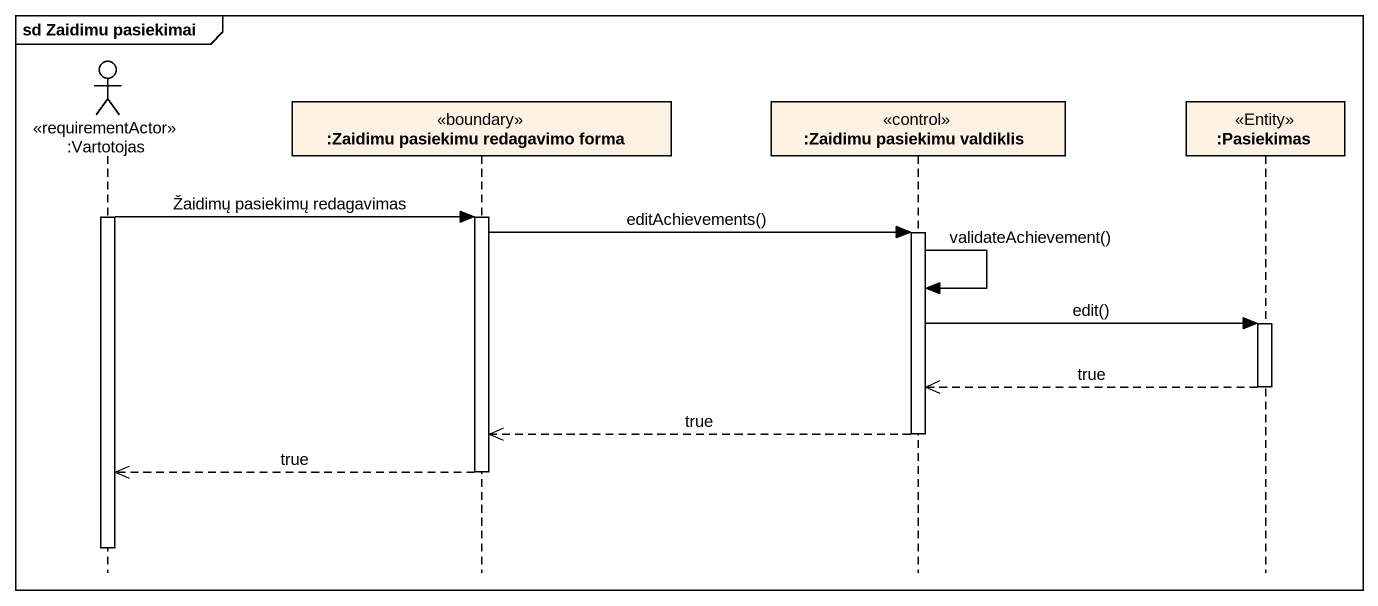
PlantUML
@startuml
mainframe sd Zaidimu pasiekimai
hide footbox
actor ":Vartotojas" as Vartotojas <<requirementActor>>
participant ":Zaidimu pasiekimu redagavimo forma" as Zaidimu_pasiekimu <<boundary>>
participant ":Zaidimu pasiekimu valdiklis" as Zaidimu_pasiekimu_valdiklis <<control>>
participant ":Pasiekimas" as Pasiekimas <<Entity>>

activate Vartotojas
Vartotojas -> Zaidimu_pasiekimu : Žaidimų pasiekimų redagavimas
activate Zaidimu_pasiekimu
Zaidimu_pasiekimu -> Zaidimu_pasiekimu_valdiklis : editAchievements()
activate Zaidimu_pasiekimu_valdiklis
Zaidimu_pasiekimu_valdiklis -> Zaidimu_pasiekimu_valdiklis : validateAchievement()
Zaidimu_pasiekimu_valdiklis -> Pasiekimas : edit()
activate Pasiekimas
Pasiekimas -->> Zaidimu_pasiekimu_valdiklis : true
deactivate Pasiekimas
Zaidimu_pasiekimu_valdiklis -->> Zaidimu_pasiekimu : true
deactivate Zaidimu_pasiekimu_valdiklis
Zaidimu_pasiekimu -->> Vartotojas : true
deactivate Zaidimu_pasiekimu
deactivate Vartotojas
@enduml
